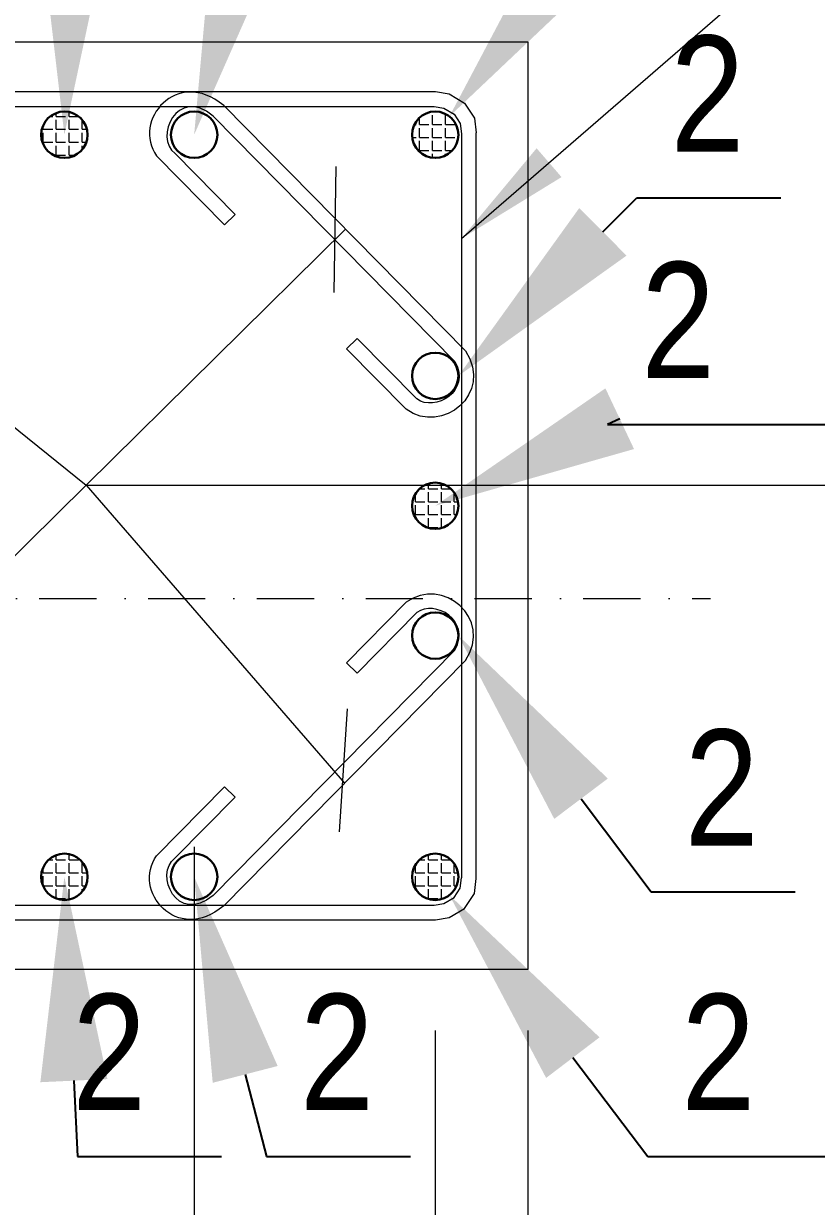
# Model space of a CAD drawing. Header units: millimetres. Extents: x -149347 to 251215, y -2929184 to -2541447.
# Drawn here: x -21835 to -20125, y -2660197 to -2657647 of the extents above; entities that cross this region are included whole.
import ezdxf
from ezdxf import colors
from ezdxf.entities.mleader import LeaderData, LeaderLine
from ezdxf.math import Vec2, Vec3

# ---------------------------------------------------------------- set-up
doc = ezdxf.new("R2010")
doc.units = ezdxf.units.MM
doc.linetypes.add('CENTER', pattern=[1524, 952.5, -190.5, 190.5, -190.5])
doc.linetypes.add('Dot & Dashed', pattern=[469.194434, 246.944437, -123.472219, 0, -98.777778])
for name, color, linetype, lineweight in [('Ishare xetleri', 95, 'Continuous', 5), ('Oxlar- - -', 84, 'CENTER', 5), ('Xamut', 5, 'Continuous', 15)]:
    doc.layers.add(name, color=color, linetype=linetype, lineweight=lineweight)
doc.styles.add('style1', font='A3TI(LA).TTF', dxfattribs={"height": 400})
doc.styles.add('style6', font='ARIALN.TTF', dxfattribs={"height": 300})
doc.dimstyles.new('DIM_100', dxfattribs={"dimscale": 100, "dimtxt": 250, "dimasz": 2.5, "dimexe": 1.25, "dimexo": 0.625, "dimtad": 1, "dimdec": 0, "dimtxsty": 'style1', "dimblk": 'OBLIQUE', "dimcen": 2.5, "dimdle": 1.25, "dimclrd": 251, "dimclre": 251, "dimaunit": 1, "dimadec": 3, "dimazin": 0, "dimtfac": 1, "dimtdec": 0, "dimtmove": 1, "dimatfit": 3, "dimfxl": 1.25, "dimlwd": 5, "dimlwe": 5, "dimarcsym": 0})
pattern_1 = [(0, (-1745977.164, -57509.226), (0, 27.94), [20.32, -7.62]), (90, (-1745977.164, -57509.226), (-27.94, 2e-15), [20.32, -7.62])]
pattern_2 = [(0, (-20896.856, -2657836.347), (0, 27.94), [20.32, -7.62]), (90, (-20896.856, -2657836.347), (-27.94, 2e-15), [20.32, -7.62])]
pattern_3 = [(0, (-1745977.164, -56709.22), (0, 27.94), [20.32, -7.62]), (90, (-1745977.164, -56709.22), (-27.94, 2e-15), [20.32, -7.62])]
pattern_4 = [(0, (-1744377.164, -57509.226), (0, 27.94), [20.32, -7.62]), (90, (-1744377.164, -57509.226), (-27.94, 2e-15), [20.32, -7.62])]
pattern_5 = [(0, (-1744377.164, -58309.213), (0, 27.94), [20.32, -7.62]), (90, (-1744377.164, -58309.213), (-27.94, 2e-15), [20.32, -7.62])]

# ---------------------------------------------------------------- blocks, each defined once
blk = doc.blocks.new('_Oblique')
at = {"color": 0, "linetype": 'ByBlock', "lineweight": -2}
blk.add_line((-0.5, -0.5), (0.5, 0.5), dxfattribs=at)
blk = doc.blocks.new('*D1261')
at = {"color": 251, "lineweight": 5, "ltscale": 15, "transparency": 16777216}
for p, q in [((-22746.9, -2659686.2), (-22746.9, -2661970.7)), ((-20746.9, -2659861.2), (-20746.9, -2661970.7))]:
    blk.add_line(p, q, dxfattribs=at)
at = {"color": 251, "linetype": 'ByBlock', "lineweight": 5, "ltscale": 15, "transparency": 16777216}
blk.add_line((-20621.9, -2661845.7), (-22871.9, -2661845.7), dxfattribs=at)
at = {"layer": 'Defpoints', "color": 0, "lineweight": 15, "ltscale": 15, "transparency": 16777216}
for p in [(-22746.9, -2659623.7), (-20746.9, -2659798.7), (-22746.9, -2661845.7)]:
    blk.add_point(p, dxfattribs=at)
at = {"color": 251, "lineweight": 5, "ltscale": 15, "transparency": 16777216, "xscale": 250, "yscale": 250, "zscale": 250, "rotation": 180}
blk.add_blockref('_Oblique', (-22746.9, -2661845.7), dxfattribs=at)
at = {"color": 251, "lineweight": 5, "ltscale": 15, "transparency": 16777216, "xscale": 250, "yscale": 250, "zscale": 250}
blk.add_blockref('_Oblique', (-20746.9, -2661845.7), dxfattribs=at)
at = {"color": 0, "lineweight": 15, "ltscale": 15, "transparency": 16777216, "insert": (-21746.9, -2661630), "char_height": 300, "attachment_point": 5, "style": 'style6'}
blk.add_mtext('500', dxfattribs=at)
blk = doc.blocks.new('*D1349')
at = {"color": 251, "lineweight": 5, "ltscale": 15, "transparency": 16777216}
for p, q in [((-22746.9, -2659686.2), (-22746.9, -2661970.7)), ((-20746.9, -2659861.2), (-20746.9, -2661970.7))]:
    blk.add_line(p, q, dxfattribs=at)
at = {"color": 251, "linetype": 'ByBlock', "lineweight": 5, "ltscale": 15, "transparency": 16777216}
blk.add_line((-20621.9, -2661845.7), (-22871.9, -2661845.7), dxfattribs=at)
at = {"layer": 'Defpoints', "color": 0, "lineweight": 15, "ltscale": 15, "transparency": 16777216}
for p in [(-22746.9, -2659623.7), (-20746.9, -2659798.7), (-22746.9, -2661845.7)]:
    blk.add_point(p, dxfattribs=at)
at = {"color": 251, "lineweight": 5, "ltscale": 15, "transparency": 16777216, "xscale": 250, "yscale": 250, "zscale": 250, "rotation": 180}
blk.add_blockref('_Oblique', (-22746.9, -2661845.7), dxfattribs=at)
at = {"color": 251, "lineweight": 5, "ltscale": 15, "transparency": 16777216, "xscale": 250, "yscale": 250, "zscale": 250}
blk.add_blockref('_Oblique', (-20746.9, -2661845.7), dxfattribs=at)
at = {"color": 0, "lineweight": 15, "ltscale": 15, "transparency": 16777216, "insert": (-21746.9, -2661630), "char_height": 300, "attachment_point": 5, "style": 'style6'}
blk.add_mtext('500', dxfattribs=at)
blk = doc.blocks.new('*D1353')
at = {"color": 251, "lineweight": 5, "ltscale": 15, "transparency": 16777216}
for p, q in [((-20946.9, -2659817.6), (-20946.9, -2660937.4)), ((-20746.9, -2659817.6), (-20746.9, -2660937.4))]:
    blk.add_line(p, q, dxfattribs=at)
at = {"color": 251, "linetype": 'ByBlock', "lineweight": 5, "ltscale": 15, "transparency": 16777216}
blk.add_line((-20621.9, -2660812.4), (-21071.9, -2660812.4), dxfattribs=at)
at = {"layer": 'Defpoints', "color": 0, "lineweight": 15, "ltscale": 15, "transparency": 16777216}
for p in [(-20946.9, -2659755.1), (-20746.9, -2659755.1), (-20946.9, -2660812.4)]:
    blk.add_point(p, dxfattribs=at)
at = {"color": 251, "lineweight": 5, "ltscale": 15, "transparency": 16777216, "xscale": 250, "yscale": 250, "zscale": 250, "rotation": 180}
blk.add_blockref('_Oblique', (-20946.9, -2660812.4), dxfattribs=at)
at = {"color": 251, "lineweight": 5, "ltscale": 15, "transparency": 16777216, "xscale": 250, "yscale": 250, "zscale": 250}
blk.add_blockref('_Oblique', (-20746.9, -2660812.4), dxfattribs=at)
at = {"color": 0, "lineweight": 15, "ltscale": 15, "transparency": 16777216, "insert": (-20502.6, -2660629.5), "char_height": 300, "attachment_point": 5, "style": 'style6'}
blk.add_mtext('{\\H0.83333x;50}', dxfattribs=at)
blk = doc.blocks.new('*D1360')
at = {"color": 251, "lineweight": 5, "ltscale": 15, "transparency": 16777216}
for p, q in [((-21466.9, -2659421.9), (-21466.9, -2660937.4)), ((-20946.9, -2659817.6), (-20946.9, -2660937.4))]:
    blk.add_line(p, q, dxfattribs=at)
at = {"color": 251, "linetype": 'ByBlock', "lineweight": 5, "ltscale": 15, "transparency": 16777216}
blk.add_line((-20821.9, -2660812.4), (-21591.9, -2660812.4), dxfattribs=at)
at = {"layer": 'Defpoints', "color": 0, "lineweight": 15, "ltscale": 15, "transparency": 16777216}
for p in [(-21466.9, -2659359.4), (-20946.9, -2659755.1), (-21466.9, -2660812.4)]:
    blk.add_point(p, dxfattribs=at)
at = {"color": 251, "lineweight": 5, "ltscale": 15, "transparency": 16777216, "xscale": 250, "yscale": 250, "zscale": 250, "rotation": 180}
blk.add_blockref('_Oblique', (-21466.9, -2660812.4), dxfattribs=at)
at = {"color": 251, "lineweight": 5, "ltscale": 15, "transparency": 16777216, "xscale": 250, "yscale": 250, "zscale": 250}
blk.add_blockref('_Oblique', (-20946.9, -2660812.4), dxfattribs=at)
at = {"color": 0, "lineweight": 15, "ltscale": 15, "transparency": 16777216, "insert": (-21246.9, -2660622.3), "char_height": 300, "attachment_point": 5, "style": 'style6'}
blk.add_mtext('{\\H0.83333x;130}', dxfattribs=at)
blk = doc.blocks.new('*D1363')
at = {"color": 251, "lineweight": 5, "ltscale": 15, "transparency": 16777216}
for p, q in [((-21466.9, -2659768.8), (-21466.9, -2660937.4)), ((-22026.9, -2659817.6), (-22026.9, -2660937.4))]:
    blk.add_line(p, q, dxfattribs=at)
at = {"color": 251, "linetype": 'ByBlock', "lineweight": 5, "ltscale": 15, "transparency": 16777216}
blk.add_line((-22151.9, -2660812.4), (-21341.9, -2660812.4), dxfattribs=at)
at = {"layer": 'Defpoints', "color": 0, "lineweight": 15, "ltscale": 15, "transparency": 16777216}
for p in [(-21466.9, -2659706.3), (-22026.9, -2659755.1), (-21466.9, -2660812.4)]:
    blk.add_point(p, dxfattribs=at)
at = {"color": 251, "lineweight": 5, "ltscale": 15, "transparency": 16777216, "xscale": 250, "yscale": 250, "zscale": 250, "rotation": 180}
blk.add_blockref('_Oblique', (-22026.9, -2660812.4), dxfattribs=at)
at = {"color": 251, "lineweight": 5, "ltscale": 15, "transparency": 16777216, "xscale": 250, "yscale": 250, "zscale": 250}
blk.add_blockref('_Oblique', (-21466.9, -2660812.4), dxfattribs=at)
at = {"color": 0, "lineweight": 15, "ltscale": 15, "transparency": 16777216, "insert": (-21766.9, -2660622.3), "char_height": 300, "attachment_point": 5, "style": 'style6'}
blk.add_mtext('{\\H0.83333x;140}', dxfattribs=at)

msp = doc.modelspace()

# ---------------------------------------------------------------- hatches: boundary and pattern name
at = {"layer": 'Xamut'}
h = msp.add_hatch(dxfattribs=at)
h.set_pattern_fill('ANGLE', color=0, scale=4, style=0)
h.set_pattern_definition(pattern_5)
edge = h.paths.add_edge_path()
edge.add_arc((-21746.85632, -2657886.347), 50, 0, 360)
h = msp.add_hatch(dxfattribs=at)
h.set_pattern_fill('ANGLE', color=0, scale=4, style=0)
h.set_pattern_definition(pattern_5)
edge = h.paths.add_edge_path()
edge.add_arc((-21746.85632, -2657886.347), 50, 0, 360)
h = msp.add_hatch(dxfattribs=at)
h.set_pattern_fill('ANGLE', color=0, scale=4, style=0)
h.set_pattern_definition(pattern_2)
edge = h.paths.add_edge_path()
edge.add_arc((-20946.85632, -2657886.347), 50, 0, 360)
h = msp.add_hatch(dxfattribs=at)
h.set_pattern_fill('ANGLE', color=0, scale=4, style=0)
h.set_pattern_definition(pattern_2)
edge = h.paths.add_edge_path()
edge.add_arc((-20946.85632, -2657886.347), 50, 0, 360)
h = msp.add_hatch(dxfattribs=at)
h.set_pattern_fill('ANGLE', color=0, scale=4, style=0)
h.set_pattern_definition(pattern_3)
edge = h.paths.add_edge_path()
edge.add_arc((-20946.85632, -2658686.35393), 50, 0, 360)
h = msp.add_hatch(dxfattribs=at)
h.set_pattern_fill('ANGLE', color=0, scale=4, style=0)
h.set_pattern_definition(pattern_3)
edge = h.paths.add_edge_path()
edge.add_arc((-20946.85632, -2658686.35393), 50, 0, 360)
h = msp.add_hatch(dxfattribs=at)
h.set_pattern_fill('ANGLE', color=0, scale=4, style=0)
h.set_pattern_definition(pattern_4)
edge = h.paths.add_edge_path()
edge.add_arc((-21746.85632, -2659486.36085), 50, 0, 360)
h = msp.add_hatch(dxfattribs=at)
h.set_pattern_fill('ANGLE', color=0, scale=4, style=0)
h.set_pattern_definition(pattern_4)
edge = h.paths.add_edge_path()
edge.add_arc((-21746.85632, -2659486.36085), 50, 0, 360)
h = msp.add_hatch(dxfattribs=at)
h.set_pattern_fill('ANGLE', color=0, scale=4, style=0)
h.set_pattern_definition(pattern_1)
edge = h.paths.add_edge_path()
edge.add_arc((-20946.85632, -2659486.36085), 50, 0, 360)
h = msp.add_hatch(dxfattribs=at)
h.set_pattern_fill('ANGLE', color=0, scale=4, style=0)
h.set_pattern_definition(pattern_1)
edge = h.paths.add_edge_path()
edge.add_arc((-20946.85632, -2659486.36085), 50, 0, 360)

# ---------------------------------------------------------------- linework, layer by layer
at = {"color": 7, "lineweight": 15, "ltscale": 80}
msp.add_lwpolyline([(-22746.85632, -2657686.347), (-20746.85632, -2657686.347), (-20746.85632, -2659686.36085), (-22746.85632, -2659686.36085), (-22746.85632, -2657686.347)], dxfattribs=at)
at = {"color": 1, "lineweight": 15, "ltscale": 15}
for points in [[(-21161.2035, -2657954.93542), (-21165.47369, -2658226.67061)], [(-22367.01271, -2658104.04392), (-21699.67851, -2658641.59489), (-21140.37248, -2658090.17579)], [(-22328.50319, -2659262.14464), (-21699.67851, -2658641.59489), (-19095.23063, -2658641.59489)], [(-21699.67851, -2658641.59489), (-21142.42193, -2659284.61082)], [(-21137.05767, -2659124.37825), (-21154.27418, -2659389.68936)]]:
    msp.add_lwpolyline(points, dxfattribs=at)
at = {"layer": 'Ishare xetleri', "color": 251, "lineweight": 9, "ltscale": 50}
for p, q in [((-22547.1707, -2657793.23498), (-20946.31874, -2657793.23498)), ((-22547.1707, -2657793.23498), (-20946.31874, -2657793.23498)), ((-22545.36426, -2657825.23498), (-20949.13978, -2657825.23498)), ((-22545.36426, -2657825.23498), (-20949.13978, -2657825.23498)), ((-20881.64349, -2658352.60538), (-21403.20037, -2657823.58869)), ((-21425.98788, -2657846.05487), (-20904.431, -2658375.07156)), ((-20890.30213, -2657884.42055), (-20890.30213, -2659488.2873)), ((-20890.30213, -2657884.42055), (-20890.30213, -2659488.2873)), ((-20858.30213, -2659490.20053), (-20858.30213, -2657882.50732)), ((-20858.30213, -2659490.20053), (-20858.30213, -2657882.50732)), ((-21425.98788, -2659526.65299), (-20904.431, -2658997.6363)), ((-20881.64349, -2659020.10248), (-21403.20037, -2659549.11917)), ((-22545.36426, -2659547.47287), (-20949.13978, -2659547.47287)), ((-22545.36426, -2659547.47287), (-20949.13978, -2659547.47287)), ((-22547.1707, -2659579.47287), (-20946.31874, -2659579.47287)), ((-22547.1707, -2659579.47287), (-20946.31874, -2659579.47287))]:
    msp.add_line(p, q, dxfattribs=at)
at = {"layer": 'Ishare xetleri', "color": 251, "lineweight": 9}
for p, q in [((-20946.31874, -2657793.23498), (-20916.92074, -2657798.4589)), ((-20946.31874, -2657793.23498), (-20916.92074, -2657798.4589)), ((-20916.92074, -2657798.4589), (-20883.7535, -2657818.28296)), ((-20916.92074, -2657798.4589), (-20883.7535, -2657818.28296)), ((-20949.13978, -2657825.23498), (-20928.29918, -2657828.93828)), ((-20949.13978, -2657825.23498), (-20928.29918, -2657828.93828)), ((-20928.29918, -2657828.93828), (-20906.3326, -2657842.06771)), ((-20928.29918, -2657828.93828), (-20906.3326, -2657842.06771)), ((-20883.7535, -2657818.28296), (-20862.14201, -2657850.50988)), ((-20883.7535, -2657818.28296), (-20862.14201, -2657850.50988)), ((-20906.3326, -2657842.06771), (-20892.99857, -2657861.95134)), ((-20906.3326, -2657842.06771), (-20892.99857, -2657861.95134)), ((-20892.99857, -2657861.95134), (-20890.30213, -2657884.42055)), ((-20892.99857, -2657861.95134), (-20890.30213, -2657884.42055)), ((-20862.14201, -2657850.50988), (-20858.30213, -2657882.50732)), ((-20862.14201, -2657850.50988), (-20858.30213, -2657882.50732)), ((-20892.99857, -2659510.75652), (-20890.30213, -2659488.2873)), ((-20892.99857, -2659510.75652), (-20890.30213, -2659488.2873)), ((-20862.14201, -2659522.19797), (-20858.30213, -2659490.20053)), ((-20862.14201, -2659522.19797), (-20858.30213, -2659490.20053)), ((-20906.3326, -2659530.64015), (-20892.99857, -2659510.75652)), ((-20906.3326, -2659530.64015), (-20892.99857, -2659510.75652)), ((-20883.7535, -2659554.4249), (-20862.14201, -2659522.19797)), ((-20883.7535, -2659554.4249), (-20862.14201, -2659522.19797)), ((-20949.13978, -2659547.47287), (-20928.29918, -2659543.76958)), ((-20949.13978, -2659547.47287), (-20928.29918, -2659543.76958)), ((-20928.29918, -2659543.76958), (-20906.3326, -2659530.64015)), ((-20928.29918, -2659543.76958), (-20906.3326, -2659530.64015)), ((-20946.31874, -2659579.47287), (-20916.92074, -2659574.24896)), ((-20946.31874, -2659579.47287), (-20916.92074, -2659574.24896)), ((-20916.92074, -2659574.24896), (-20883.7535, -2659554.4249)), ((-20916.92074, -2659574.24896), (-20883.7535, -2659554.4249))]:
    msp.add_line(p, q, dxfattribs=at)
at = {"layer": 'Ishare xetleri', "color": 251, "lineweight": 9, "ltscale": 50}
for points in [[(-21508.01837, -2657926.92862), (-21378.70726, -2658058.08926), (-21401.49477, -2658080.55544), (-21548.04155, -2657931.91261)], [(-20986.46149, -2658455.94531), (-21115.1559, -2658325.41018), (-21137.94342, -2658347.87636), (-21009.249, -2658478.41149)], [(-20986.46149, -2658916.76254), (-21115.1559, -2659047.29767), (-21137.94342, -2659024.83149), (-21009.249, -2658894.29636)], [(-21508.01837, -2659445.77924), (-21378.70726, -2659314.61859), (-21401.49477, -2659292.15241), (-21548.04155, -2659440.79525)]]:
    msp.add_lwpolyline(points, dxfattribs=at)
for points in [[(-21403.20037, -2657823.58869), (-21504.59757, -2657738.82178), (-21601.57218, -2657857.52582), (-21548.04155, -2657931.91261)], [(-21425.98788, -2657846.05487), (-21503.813, -2657780.74567), (-21553.96127, -2657892.74389), (-21508.01837, -2657926.92862)], [(-20881.64349, -2658352.60538), (-20820.40111, -2658444.08565), (-20932.32438, -2658534.93815), (-21009.249, -2658478.41149)], [(-20904.431, -2658375.07156), (-20868.75266, -2658440.21861), (-20948.42492, -2658484.63806), (-20986.46149, -2658455.94531)], [(-20881.64349, -2659020.10248), (-20820.40111, -2658928.62221), (-20932.32438, -2658837.7697), (-21009.249, -2658894.29636)], [(-20904.431, -2658997.6363), (-20868.75266, -2658932.48924), (-20948.42492, -2658888.06979), (-20986.46149, -2658916.76254)], [(-21403.20037, -2659549.11917), (-21504.59757, -2659633.88608), (-21601.57218, -2659515.18203), (-21548.04155, -2659440.79525)], [(-21425.98788, -2659526.65299), (-21503.813, -2659591.96218), (-21553.96127, -2659479.96396), (-21508.01837, -2659445.77924)]]:
    msp.add_open_spline(points, degree=3, dxfattribs=at)
at = {"layer": 'Oxlar- - -', "linetype": 'Dot & Dashed', "ltscale": 0.5}
msp.add_line((-24852.04469, -2658886.3747), (-20352.80425, -2658886.3747), dxfattribs=at)
at = {"layer": 'Xamut', "lineweight": 30}
for centre in [(-21746.85632, -2657886.347), (-21746.85632, -2657886.347), (-21466.85632, -2657886.347), (-21466.85632, -2657886.347), (-20946.85632, -2657886.347), (-20946.85632, -2657886.347), (-20946.85632, -2658406.347), (-20946.85632, -2658686.35393), (-20946.85632, -2658686.35393), (-20946.85632, -2658966.36085), (-21746.85632, -2659486.36085), (-21746.85632, -2659486.36085), (-21466.85632, -2659486.36085), (-21466.85632, -2659486.36085), (-20946.85632, -2659486.36085), (-20946.85632, -2659486.36085)]:
    msp.add_circle(centre, 50, dxfattribs=at)

# ---------------------------------------------------------------- dimensions: what is measured, and where the dimension line sits
at = {"color": 7, "lineweight": 15, "ltscale": 15}
for base, p1, p2, picture, middle in [((-21466.85632, -2660812.43637), (-20946.85632, -2659755.05956), (-21466.85632, -2659359.37715), '*D1360', (-21246.85632, -2660812.43637)), ((-20946.85632, -2660812.43637), (-20746.85632, -2659755.05956), (-20946.85632, -2659755.05956), '*D1353', (-20502.64077, -2660819.6271))]:
    dim = msp.add_linear_dim(base=base, p1=p1, p2=p2, angle=180, text='{\\H0.83333x;<>}', dimstyle='DIM_100', override={"dimlfac": 0.25, "dimtxsty": 'style6'}, dxfattribs=at)
    dim.commit()
    dim.dimension.update_dxf_attribs({"geometry": picture, "text_midpoint": middle, "dimtype": 160})
for picture in ['*D1261', '*D1349']:
    dim = msp.add_linear_dim(base=(-22746.85632, -2661845.68812), p1=(-20746.85632, -2659798.67782), p2=(-22746.85632, -2659623.69525), angle=180, dimstyle='DIM_100', override={"dimlfac": 0.25, "dimtxsty": 'style6'}, dxfattribs=at)
    dim.commit()
    dim.dimension.update_dxf_attribs({"geometry": picture, "text_midpoint": (-21746.85632, -2661630.01622)})
dim = msp.add_linear_dim(base=(-21466.85632, -2660812.43637), p1=(-22026.85632, -2659755.05956), p2=(-21466.85632, -2659706.31588), text='{\\H0.83333x;<>}', dimstyle='DIM_100', override={"dimlfac": 0.25, "dimtxsty": 'style6'}, dxfattribs=at)
dim.commit()
dim.dimension.update_dxf_attribs({"geometry": '*D1363', "text_midpoint": (-21766.85632, -2660812.43637), "dimtype": 160})

# ---------------------------------------------------------------- leaders
at = {"color": 7, "lineweight": 15, "ltscale": 80}
msp.add_leader([(-20890.30213, -2658110.2805), (-19929.77609, -2657278.77453), (-18564.94811, -2657278.77453)], dimstyle='DIM_100', override={"dimgap": 0.625, "dimtad": 0}, dxfattribs=at)
at = {"color": 3, "linetype": 'ByBlock', "lineweight": 9}
ml = msp.add_multileader_mtext('Standard', dxfattribs=at)
ml.set_content('{\\fArial Narrow|b0|i0|c238|p34;\\H0.83333x;\\C256;2\\H1.2x;      }', color=3, style='style6')
ml.set_leader_properties()
ml.build(insert=Vec2(0, 0))
ml.multileader.update_dxf_attribs({"text_left_attachment_type": 6, "text_right_attachment_type": 6, "dogleg_length": 0.36, "arrow_head_size": 440})
ctx = ml.context
ctx.base_point, ctx.char_height, ctx.arrow_head_size, ctx.landing_gap_size, ctx.plane_origin = Vec3(-21718.38107, -2657283.66979), 300, 440, 0.198, Vec3(-13583.12101, -2662788.14416)
ctx.left_attachment, ctx.right_attachment, ctx.text_align_type = 6, 6, 1
notes = []
notes.append((ctx, [(1, (1, 1, 0), (-21718.74107, -2657283.66979), (1, 0), 0.36, [(0, [(-21746.85632, -2657886.347)], 0, [])])]))
ctx.mtext.insert, ctx.mtext.width, ctx.mtext.alignment, ctx.mtext.flow_direction = Vec3(-21650.14105, -2656933.66999), 307.054329, 2, 5
ml = msp.add_multileader_mtext('Standard', dxfattribs=at)
ml.set_content('{\\fArial Narrow|b0|i0|c238|p34;\\H0.83333x;\\C256; 2\\H1.2x;      }', color=3, style='style6')
ml.set_leader_properties()
ml.build(insert=Vec2(0, 0))
ml.multileader.update_dxf_attribs({"text_left_attachment_type": 6, "text_right_attachment_type": 6, "dogleg_length": 0.36, "arrow_head_size": 440})
ctx = ml.context
ctx.base_point, ctx.char_height, ctx.arrow_head_size, ctx.landing_gap_size, ctx.plane_origin = Vec3(-21310.81379, -2657283.66979), 300, 440, 0.198, Vec3(-13178.76102, -2662788.14416)
ctx.left_attachment, ctx.right_attachment, ctx.text_align_type = 6, 6, 1
notes.append((ctx, [(1, (1, 1, 0), (-21311.17379, -2657283.66979), (1, 0), 0.36, [(0, [(-21466.85632, -2657886.347)], 0, [])])]))
ctx.mtext.insert, ctx.mtext.width, ctx.mtext.alignment, ctx.mtext.flow_direction = Vec3(-21198.7472, -2656933.66999), 307.054329, 2, 5
ml = msp.add_multileader_mtext('Standard', dxfattribs=at)
ml.set_content('{\\fArial Narrow|b0|i0|c238|p34;\\H0.83333x;\\C256; 2\\H1.2x;      }', color=3, style='style6')
ml.set_leader_properties()
ml.build(insert=Vec2(0, 0))
ml.multileader.update_dxf_attribs({"text_left_attachment_type": 6, "text_right_attachment_type": 6, "dogleg_length": 0.36, "arrow_head_size": 440})
ctx = ml.context
ctx.base_point, ctx.char_height, ctx.arrow_head_size, ctx.landing_gap_size, ctx.plane_origin = Vec3(-20488.06278, -2657283.66979), 300, 440, 0.198, Vec3(-12356.01002, -2662851.25381)
ctx.left_attachment, ctx.right_attachment, ctx.text_align_type = 6, 6, 1
notes.append((ctx, [(1, (1, 1, 0), (-20488.42278, -2657283.66979), (1, 0), 0.36, [(0, [(-20916.19028, -2657846.85531)], 0, [])])]))
ctx.mtext.insert, ctx.mtext.alignment, ctx.mtext.flow_direction = Vec3(-20375.9962, -2656933.66999), 2, 5
ml = msp.add_multileader_mtext('Standard', dxfattribs=at)
ml.set_content('{\\fArial Narrow|b0|i0|c238|p34;\\H0.83333x;\\C256; 2\\H1.2x;      }', color=3, style='style6')
ml.set_leader_properties()
ml.build(insert=Vec2(0, 0))
ml.multileader.update_dxf_attribs({"text_left_attachment_type": 6, "text_right_attachment_type": 6, "dogleg_length": 0.36, "arrow_head_size": 440})
ctx = ml.context
ctx.base_point, ctx.char_height, ctx.arrow_head_size, ctx.landing_gap_size, ctx.plane_origin = Vec3(-20511.54146, -2658022.73518), 300, 440, 0.198, Vec3(-12296.5428, -2652608.68476)
ctx.left_attachment, ctx.right_attachment, ctx.text_align_type = 6, 6, 1
notes.append((ctx, [(1, (1, 1, 0), (-20511.90146, -2658022.73518), (1, 0), 0.36, [(0, [(-20896.85632, -2658406.347)], 0, [])])]))
ctx.mtext.insert, ctx.mtext.width, ctx.mtext.alignment, ctx.mtext.flow_direction = Vec3(-20399.47488, -2657672.73538), 307.054329, 2, 5
ml = msp.add_multileader_mtext('Standard', dxfattribs=at)
ml.set_content('{\\fArial Narrow|b0|i0|c238|p34;\\H0.83333x;\\C256; 2\\H1.2x;      }', color=3, style='style6')
ml.set_leader_properties()
ml.build(insert=Vec2(0, 0))
ml.multileader.update_dxf_attribs({"text_left_attachment_type": 6, "text_right_attachment_type": 6, "dogleg_length": 0.36, "arrow_head_size": 440})
ctx = ml.context
ctx.base_point, ctx.char_height, ctx.arrow_head_size, ctx.landing_gap_size, ctx.plane_origin = Vec3(-20574.7981, -2658510.98277), 300, 440, 0.198, Vec3(-12354.89646, -2652692.00708)
ctx.left_attachment, ctx.right_attachment, ctx.text_align_type = 6, 6, 1
notes.append((ctx, [(1, (1, 1, 0), (-20575.1581, -2658510.98277), (1, 0), 0.36, [(0, [(-20946.85632, -2658686.35393)], 0, [])])]))
ctx.mtext.insert, ctx.mtext.alignment, ctx.mtext.flow_direction = Vec3(-20462.73152, -2658160.98297), 2, 5
ml = msp.add_multileader_mtext('Standard', dxfattribs=at)
ml.set_content('{\\fArial Narrow|b0|i0|c238|p34;\\H0.83333x;\\C256; 2\\H1.2x;     }', color=3, style='style6')
ml.set_leader_properties()
ml.build(insert=Vec2(0, 0))
ml.multileader.update_dxf_attribs({"text_left_attachment_type": 6, "text_right_attachment_type": 6, "dogleg_length": 0.36, "arrow_head_size": 440})
ctx = ml.context
ctx.base_point, ctx.char_height, ctx.arrow_head_size, ctx.landing_gap_size, ctx.plane_origin = Vec3(-20480.79969, -2659518.92461), 300, 440, 0.198, Vec3(-12301.12441, -2653605.72979)
ctx.left_attachment, ctx.right_attachment, ctx.text_align_type = 6, 6, 1
notes.append((ctx, [(1, (1, 1, 0), (-20481.15969, -2659518.92461), (1, 0), 0.36, [(0, [(-20896.85632, -2658966.36085)], 0, [])])]))
ctx.mtext.insert, ctx.mtext.width, ctx.mtext.alignment, ctx.mtext.flow_direction = Vec3(-20368.73311, -2659168.92481), 307.054329, 2, 5
ml = msp.add_multileader_mtext('Standard', dxfattribs=at)
ml.set_content('{\\fArial Narrow|b0|i0|c238|p34;\\H0.83333x;\\C256;2\\H1.2x;      }', color=3, style='style6')
ml.set_leader_properties()
ml.build(insert=Vec2(0, 0))
ml.multileader.update_dxf_attribs({"text_left_attachment_type": 6, "text_right_attachment_type": 6, "dogleg_length": 0.36, "arrow_head_size": 440})
ctx = ml.context
ctx.base_point, ctx.char_height, ctx.arrow_head_size, ctx.landing_gap_size, ctx.plane_origin = Vec3(-21718.38107, -2660089.03807), 300, 440, 0.198, Vec3(-13583.12101, -2654584.5637)
ctx.left_attachment, ctx.right_attachment, ctx.text_align_type = 6, 6, 1
notes.append((ctx, [(1, (1, 1, 0), (-21718.74107, -2660089.03807), (1, 0), 0.36, [(0, [(-21746.85632, -2659486.36085)], 0, [])])]))
ctx.mtext.insert, ctx.mtext.width, ctx.mtext.alignment, ctx.mtext.flow_direction = Vec3(-21650.14105, -2659739.03827), 307.054329, 2, 5
ml = msp.add_multileader_mtext('Standard', dxfattribs=at)
ml.set_content('{\\fArial Narrow|b0|i0|c238|p34;\\H0.83333x;\\C256; 2\\H1.2x;      }', color=3, style='style6')
ml.set_leader_properties()
ml.build(insert=Vec2(0, 0))
ml.multileader.update_dxf_attribs({"text_left_attachment_type": 6, "text_right_attachment_type": 6, "dogleg_length": 0.36, "arrow_head_size": 440})
ctx = ml.context
ctx.base_point, ctx.char_height, ctx.arrow_head_size, ctx.landing_gap_size, ctx.plane_origin = Vec3(-21310.81379, -2660089.03807), 300, 440, 0.198, Vec3(-13178.76102, -2654584.5637)
ctx.left_attachment, ctx.right_attachment, ctx.text_align_type = 6, 6, 1
notes.append((ctx, [(1, (1, 1, 0), (-21311.17379, -2660089.03807), (1, 0), 0.36, [(0, [(-21466.85632, -2659486.36085)], 0, [])])]))
ctx.mtext.insert, ctx.mtext.width, ctx.mtext.alignment, ctx.mtext.flow_direction = Vec3(-21198.7472, -2659739.03827), 307.054329, 2, 5
ml = msp.add_multileader_mtext('Standard', dxfattribs=at)
ml.set_content('{\\fArial Narrow|b0|i0|c238|p34;\\H0.83333x;\\C256; 2\\H1.2x;      }', color=3, style='style6')
ml.set_leader_properties()
ml.build(insert=Vec2(0, 0))
ml.multileader.update_dxf_attribs({"text_left_attachment_type": 6, "text_right_attachment_type": 6, "dogleg_length": 0.36, "arrow_head_size": 440})
ctx = ml.context
ctx.base_point, ctx.char_height, ctx.arrow_head_size, ctx.landing_gap_size, ctx.plane_origin = Vec3(-20488.06278, -2660089.03807), 300, 440, 0.198, Vec3(-12356.01002, -2654521.45404)
ctx.left_attachment, ctx.right_attachment, ctx.text_align_type = 6, 6, 1
notes.append((ctx, [(1, (1, 1, 0), (-20488.42278, -2660089.03807), (1, 0), 0.36, [(0, [(-20916.19028, -2659525.85255)], 0, [])])]))
ctx.mtext.insert, ctx.mtext.alignment, ctx.mtext.flow_direction = Vec3(-20375.9962, -2659739.03827), 2, 5
for ctx, leaders in notes:
    for number, flags, end, landing, length, lines in leaders:
        leader = LeaderData()
        leader.index, (leader.has_last_leader_line, leader.has_dogleg_vector, leader.attachment_direction) = number, flags
        leader.last_leader_point, leader.dogleg_vector, leader.dogleg_length = Vec3(end), Vec3(landing), length
        for number, points, colour, breaks in lines:
            line = LeaderLine()
            line.index, line.vertices, line.color, line.breaks = number, Vec3.list(points), colors.encode_raw_color(colour), breaks
            leader.lines.append(line)
        ctx.leaders.append(leader)

doc.saveas('drawing.dxf')
